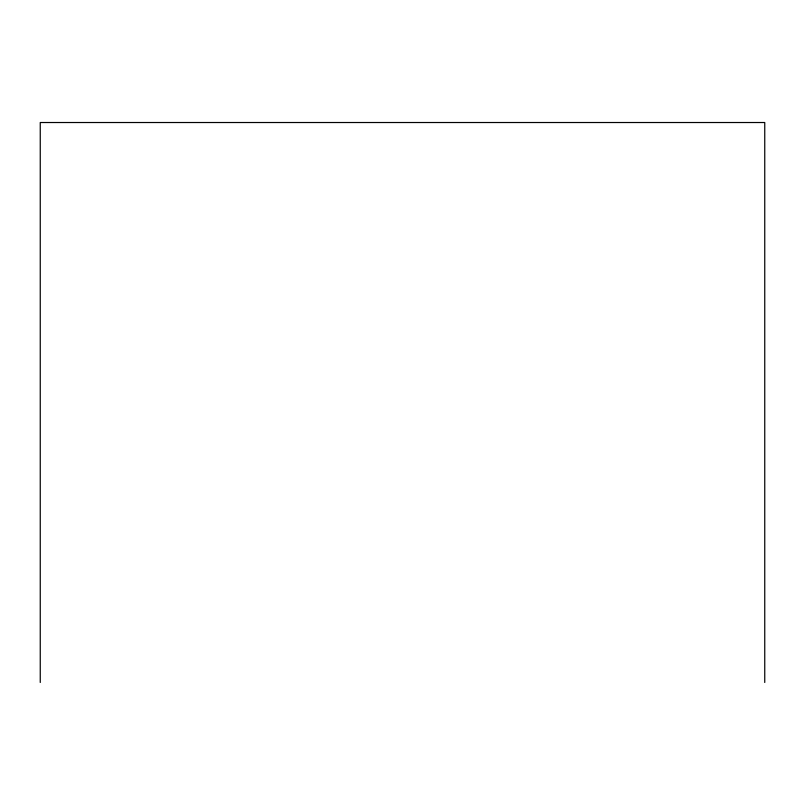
<?xml version="1.0" encoding="UTF-8"?>
<svg xmlns="http://www.w3.org/2000/svg" width="805" height="805" viewBox="0 0 805 805"><rect width="100%" height="100%" fill="white"/><g stroke="black" fill="none" stroke-linecap="round" stroke-linejoin="round"><path stroke-width="1.21" d="M764.75 682.479L764.75 122.521L40.25 122.521L40.25 682.479"/></g></svg>
